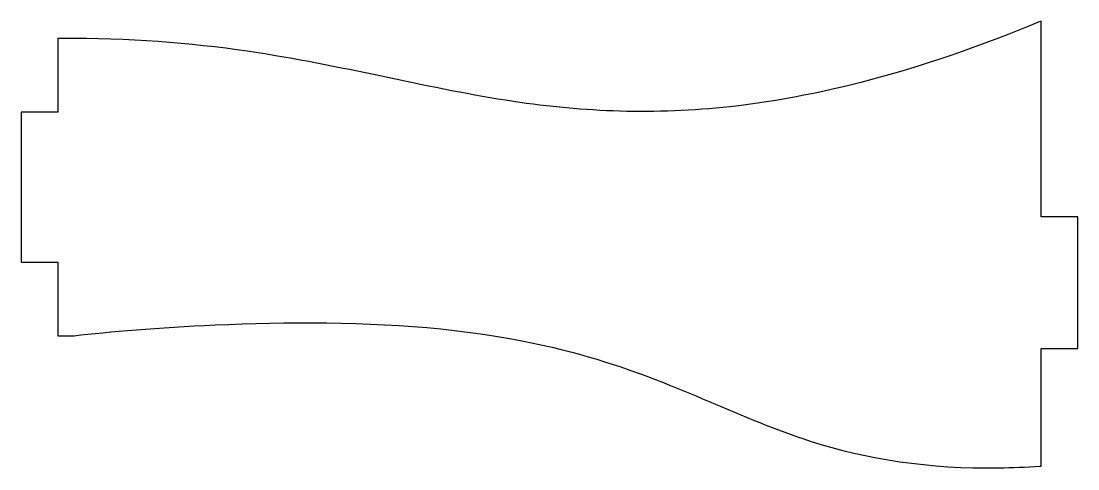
# Model space of a CAD drawing. Header units: millimetres. Extents: x -28.7 to 28.7, y -12.2 to 12.2.
import ezdxf

# ---------------------------------------------------------------- set-up
doc = ezdxf.new("R2010")
doc.units = ezdxf.units.MM
doc.layers.get('0').update_dxf_attribs({"linetype": 'CONTINUOUS'})

msp = doc.modelspace()

# ---------------------------------------------------------------- linework, layer by layer
for p, q in [((26.695, 1.519), (26.695, 12.164)), ((-25.82, 11.217), (-26.695, 11.217)), ((-26.695, 11.217), (-26.695, 7.217)), ((-26.695, 7.217), (-28.695, 7.217)), ((-28.695, 7.217), (-28.695, -0.933)), ((28.695, 1.519), (26.695, 1.519)), ((28.695, -5.631), (28.695, 1.519)), ((-28.695, -0.933), (-26.695, -0.933)), ((-26.695, -0.933), (-26.695, -4.933)), ((-26.695, -4.933), (-25.816, -4.933)), ((26.695, -12.019), (26.695, -5.631)), ((26.695, -5.631), (28.695, -5.631))]:
    msp.add_line(p, q)
for points, knots in [([(26.695, 12.164), (26.66, 12.149), (26.626, 12.135), (26.591, 12.121), (20.688, 9.665), (15.087, 8.097), (9.793, 7.511), (5.731, 7.061), (1.863, 7.22), (-1.964, 7.795), (-6.427, 8.465), (-10.856, 9.663), (-15.813, 10.434), (-18.911, 10.916), (-22.223, 11.217), (-25.82, 11.217)], [-1.001818, -1.001818, -1.001818, -1.001818, -1, -1, -1, -0.689617, -0.689617, -0.689617, -0.451439, -0.451439, -0.451439, -0.173634, -0.173634, -0.173634, 0, 0, 0, 0]), ([(-25.816, -4.933), (-25.814, -4.932), (-25.813, -4.932), (-25.812, -4.932), (-23.92, -4.717), (-21.255, -4.488), (-18.151, -4.347), (-14.324, -4.173), (-9.9, -4.162), (-5.906, -4.565), (-2.766, -4.882), (0.089, -5.46), (2.573, -6.214), (7.081, -7.584), (10.446, -9.468), (14.156, -10.656), (17.264, -11.652), (20.623, -12.171), (24.395, -12.116), (25.124, -12.106), (25.867, -12.075), (26.625, -12.023), (26.648, -12.022), (26.672, -12.02), (26.695, -12.019)], [-0.000111, -0.000111, -0.000111, -0.000111, 0, 0, 0, 0.148804, 0.148804, 0.148804, 0.332264, 0.332264, 0.332264, 0.476527, 0.476527, 0.476527, 0.738264, 0.738264, 0.738264, 0.957583, 0.957583, 0.957583, 1, 1, 1, 1.001307, 1.001307, 1.001307, 1.001307])]:
    msp.add_open_spline(points, degree=3, knots=knots)

doc.saveas('drawing.dxf')
